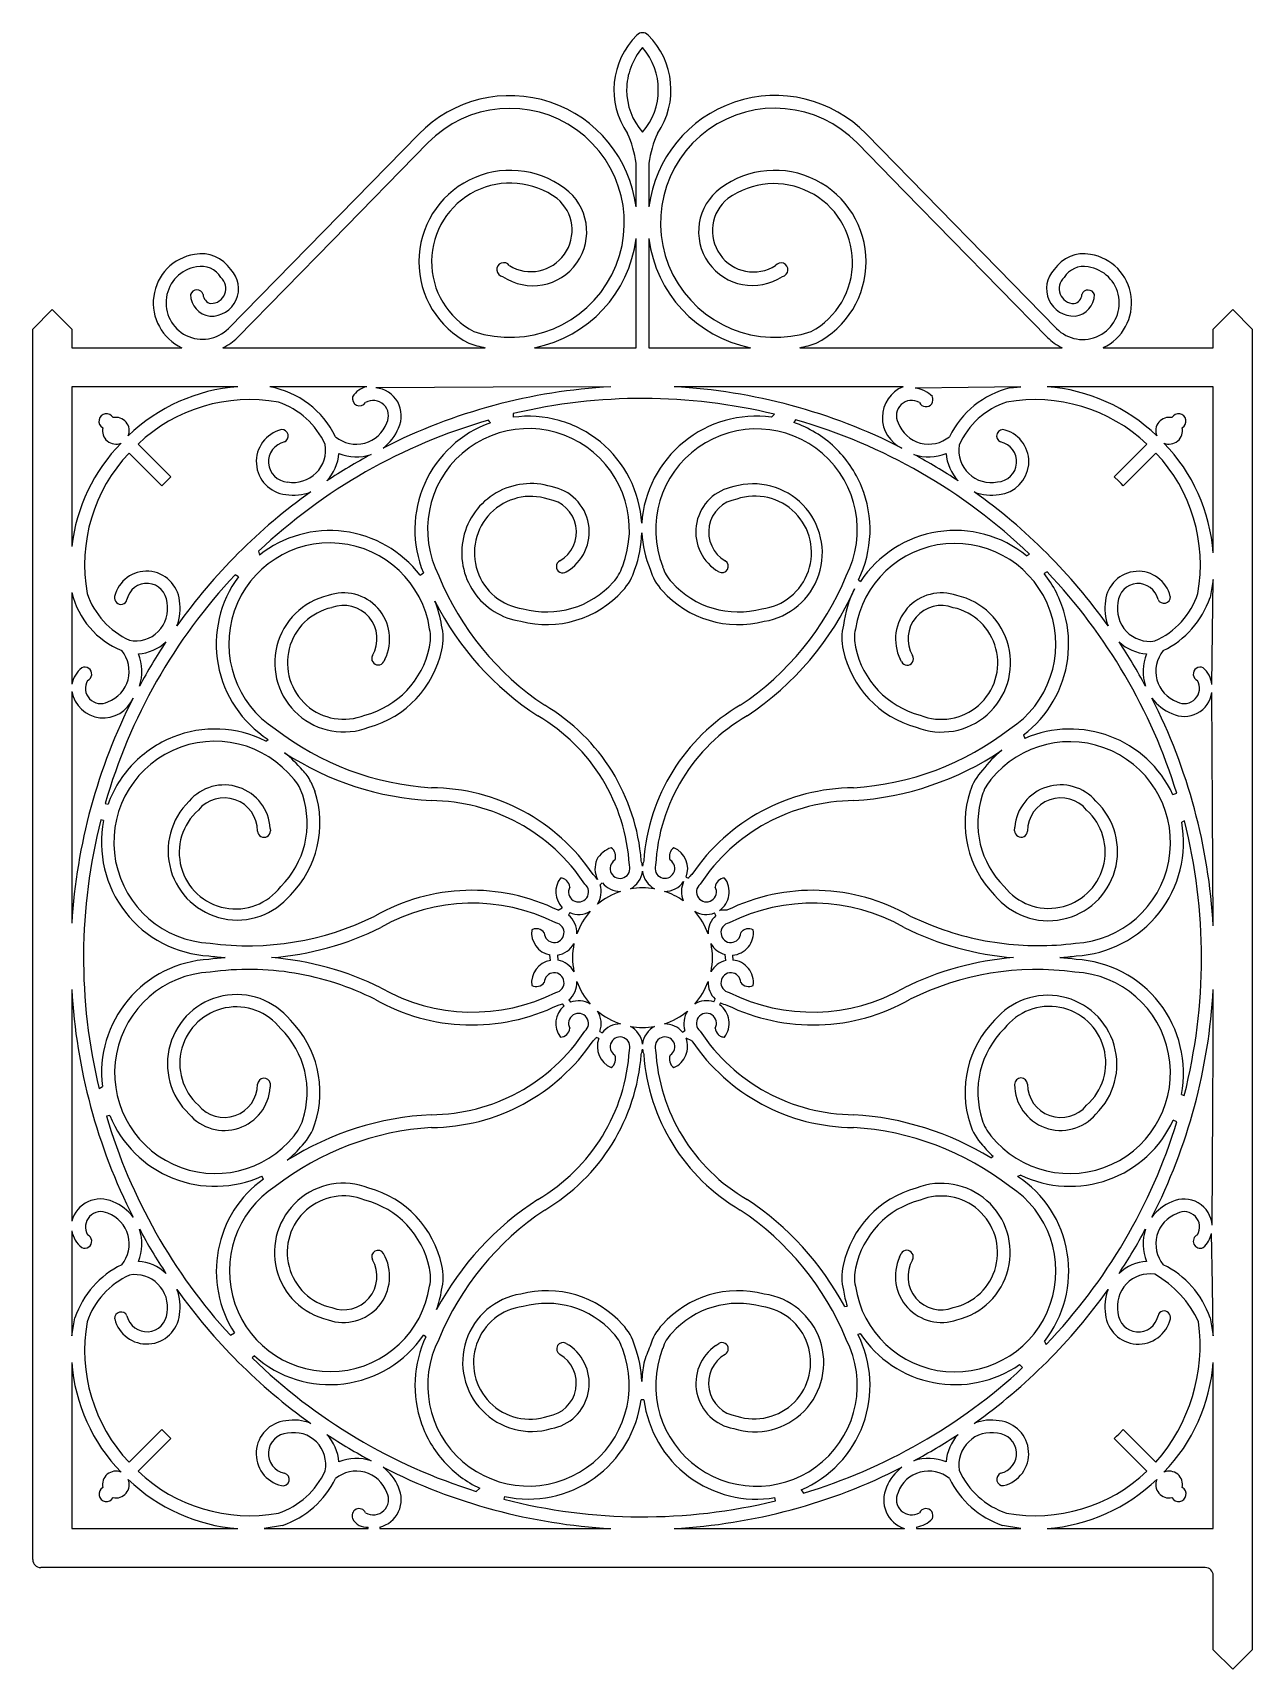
# Model space of a CAD drawing. Extents: x 0 to 76, y 0 to 102.
import ezdxf

# ---------------------------------------------------------------- set-up
doc = ezdxf.new("R2010")
doc.units = 0
doc.layers.add('WHITE', color=7, linetype='CONTINUOUS')

msp = doc.modelspace()

# ---------------------------------------------------------------- linework, layer by layer
at = {"layer": 'WHITE', "linetype": 'CONTINUOUS'}
for p, q in [((12.23, 83.75), (24.12, 95.89)), ((24.69, 95.34), (18.75, 89.27)), ((54.48, 92.3), (51.51, 95.34)), ((52.08, 95.9), (63.97, 83.75)), ((37.7, 91.34), (37.7, 94.07)), ((38.5, 94.07), (38.5, 91.34)), ((57.45, 89.27), (54.48, 92.3)), ((18.75, 89.27), (15.77, 86.23)), ((37.7, 85.95), (37.7, 89.36)), ((38.5, 89.36), (38.5, 85.95)), ((63.4, 83.19), (57.45, 89.27)), ((15.77, 86.23), (12.8, 83.19)), ((37.7, 82.55), (37.7, 85.95)), ((38.5, 85.95), (38.5, 82.55)), ((0, 83.71), (1.22, 84.93)), ((1.22, 84.93), (2.44, 83.71)), ((73.76, 83.71), (74.98, 84.93)), ((74.98, 84.93), (76.2, 83.71)), ((0, 45.03), (0, 83.71)), ((2.44, 83.71), (2.44, 82.55)), ((73.76, 82.55), (73.76, 83.71)), ((76.2, 83.71), (76.2, 1.22)), ((2.44, 82.55), (9.319999, 82.55)), ((11.88, 82.55), (28.27, 82.55)), ((31.36, 82.55), (34.53, 82.55)), ((34.53, 82.55), (37.7, 82.55)), ((38.5, 82.55), (41.67, 82.55)), ((41.67, 82.55), (44.84, 82.55)), ((47.93, 82.55), (64.32, 82.55)), ((66.88, 82.55), (73.76, 82.55)), ((5.03, 80.11), (2.44, 80.11)), ((2.44, 80.11), (2.44, 70.14)), ((7.63, 80.11), (5.03, 80.11)), ((12.81, 80.11), (7.63, 80.11)), ((17.84, 80.11), (14.81, 80.11)), ((19.36, 80.11), (17.84, 80.11)), ((20.87, 80.11), (19.36, 80.11)), ((25.1, 80.06), (21.43, 80.04)), ((28.77, 80.08), (25.1, 80.06)), ((36.12, 80.11), (28.77, 80.08)), ((43.66, 80.11), (40.08, 80.11)), ((47.23, 80.11), (43.66, 80.11)), ((54.38, 80.11), (47.23, 80.11)), ((58.44, 80.07), (55.14, 80.03)), ((60.09, 80.09), (58.44, 80.07)), ((61.73, 80.11), (60.09, 80.09)), ((61.06, 80.04), (61.73, 80.11)), ((73.76, 80.11), (63.39, 80.11)), ((73.76, 77.52), (73.76, 80.11)), ((28.53, 77.94), (28.47, 78.02)), ((28.57, 77.9), (28.53, 77.94)), ((28.6, 77.86), (28.57, 77.9)), ((30.02, 78.43), (30.01, 78.2)), ((46.16, 78.21), (46.35, 78.39)), ((47.67, 78.04), (47.55, 77.88)), ((73.76, 74.92), (73.76, 77.52)), ((8.06, 73.93), (6.019999, 75.97)), ((6.579999, 76.53), (7.09, 76.02)), ((7.09, 76.02), (7.599999, 75.51)), ((67.58, 74.49), (69.62, 76.53)), ((70.18, 75.97), (68.14, 73.93)), ((7.599999, 75.51), (8.619999, 74.49)), ((73.76, 69.74), (73.76, 74.92)), ((8.619999, 74.49), (8.06, 73.93)), ((67.86, 74.21), (67.58, 74.49)), ((68, 74.07), (67.86, 74.21)), ((68.14, 73.93), (68, 74.07)), ((14.11, 69.83), (14.17, 69.6)), ((62.1, 69.55), (62.28, 69.65)), ((42.86, 68.55), (42.69, 68.66)), ((63.38, 68.54), (63.2, 68.44)), ((12.85, 68.24), (12.65, 68.37)), ((24.2, 68.34), (24.41, 68.48)), ((51.59, 68.04), (51.72, 67.94)), ((73.76, 68.08), (73.56, 66.94)), ((73.72, 64.8), (73.76, 68.08)), ((2.44, 67.25), (2.44, 65.82)), ((2.44, 65.82), (2.44, 64.39)), ((73.7, 63.16), (73.72, 64.8)), ((2.44, 64.39), (2.44, 61.53)), ((22.01, 63.09), (21.93, 62.94)), ((54.28, 62.94), (54.2, 63.09)), ((73.68, 61.52), (73.7, 63.16)), ((2.44, 61.08), (2.44, 53.85)), ((73.7, 57.38), (73.68, 61.02)), ((61.9, 58.36), (61.98, 58.14)), ((14.56, 57.98), (14.71, 58.08)), ((73.72, 53.73), (73.7, 57.38)), ((17.37, 55.44), (17.63, 54.84)), ((16.87, 54.59), (16.64, 55.13)), ((71.24, 54.63), (71.48, 54.72)), ((2.44, 53.85), (2.44, 50.23)), ((4.53, 54.08), (4.71, 54.04)), ((73.76, 46.43), (73.72, 53.73)), ((4.429999, 53.02), (4.25, 53.06)), ((14.84, 52.52), (14.85, 52.37)), ((61.35, 52.38), (61.36, 52.61)), ((71.88, 52.96), (71.79, 52.92)), ((71.92, 52.98), (71.88, 52.96)), ((71.96, 53), (71.92, 52.98)), ((2.44, 50.23), (2.44, 46.61)), ((35.59, 49.13), (35.45, 49)), ((40.82, 49.48), (40.97, 49.42)), ((32.83, 47.41), (33.09, 47.57)), ((33.55, 47.26), (33.47, 47.11)), ((42.69, 47.08), (42.6, 47.24)), ((54.82, 47.05), (55.81, 46.62)), ((0, 6.849999), (0, 45.03)), ((32.35, 44.28), (32.31, 44.62)), ((32.78, 44.61), (32.81, 44.29)), ((43.3, 44.27), (43.26, 44.64)), ((43.73, 44.6), (43.74, 44.3)), ((2.44, 42.47), (2.44, 35.23)), ((73.75, 38.78), (73.76, 42.47)), ((33.2, 41.43), (33.1, 41.57)), ((33.5, 41.81), (33.6, 41.66)), ((42.56, 41.68), (42.64, 41.86)), ((42.97, 41.63), (42.92, 41.5)), ((40.6, 39.79), (40.75, 39.9)), ((35.37, 39.39), (35.22, 39.47)), ((35.43, 39.84), (35.57, 39.75)), ((41.19, 39.25), (40.82, 39.42)), ((73.73, 35.1), (73.75, 38.78)), ((4.15, 36.25), (4.199999, 36.29)), ((4.199999, 36.29), (4.25, 36.33)), ((4.25, 36.33), (4.349999, 36.41)), ((14.84, 36.6), (14.84, 36.35)), ((71.77, 35.9), (71.95, 35.84)), ((2.44, 35.23), (2.44, 31.62)), ((73.69, 27.73), (73.73, 35.1)), ((4.82, 34.58), (4.61, 34.54)), ((71.49, 34.2), (71.26, 34.3)), ((59.86, 31.94), (60, 32.05)), ((2.44, 31.62), (2.44, 28)), ((14.41, 30.62), (14.31, 30.8)), ((61.64, 30.83), (61.54, 30.79)), ((61.69, 30.85), (61.64, 30.83)), ((61.73, 30.87), (61.69, 30.85)), ((2.44, 27.39), (2.44, 25.74)), ((73.71, 24.02), (73.65, 27.22)), ((2.44, 25.74), (2.44, 24.1)), ((54.16, 25.74), (54.27, 25.96)), ((2.44, 24.1), (2.44, 20.82)), ((73.73, 22.42), (73.71, 24.02)), ((50.74, 22.65), (50.89, 22.69)), ((2.44, 20.82), (2.64, 21.96)), ((73.56, 21.96), (73.76, 20.82)), ((73.76, 20.82), (73.73, 22.42)), ((12.35, 20.86), (12.6, 21.02)), ((24.57, 20.77), (24.42, 20.87)), ((51.64, 20.94), (51.56, 20.92)), ((51.68, 20.96), (51.64, 20.94)), ((51.71, 20.97), (51.68, 20.96)), ((63.21, 20.47), (63.32, 20.29)), ((13.85, 19.57), (13.71, 19.45)), ((33.34, 20.35), (33.51, 20.24)), ((42.68, 20.23), (42.86, 20.35)), ((2.44, 19.16), (2.44, 13.98)), ((61.85, 18.84), (61.66, 19.03)), ((73.76, 8.789999), (73.76, 19.16)), ((38.1, 16.84), (38.01, 16.84)), ((38.15, 16.84), (38.1, 16.84)), ((38.19, 16.84), (38.15, 16.84)), ((8.619999, 14.41), (6.579999, 12.37)), ((7.039999, 13.95), (8.06, 14.97)), ((8.06, 14.97), (8.619999, 14.41)), ((67.58, 14.41), (67.72, 14.55)), ((69.62, 12.37), (67.58, 14.41)), ((67.72, 14.55), (67.86, 14.69)), ((67.86, 14.69), (68.14, 14.97)), ((68.14, 14.97), (70.18, 12.93)), ((2.44, 13.98), (2.44, 11.38)), ((6.019999, 12.93), (6.53, 13.44)), ((6.53, 13.44), (7.039999, 13.95)), ((2.44, 11.38), (2.44, 8.789999)), ((27.71, 11.11), (27.93, 11.31)), ((29.48, 10.79), (29.43, 10.62)), ((46.4, 10.52), (46.37, 10.72)), ((48.01, 11.2), (48.15, 11)), ((2.44, 8.789999), (12.81, 8.789999)), ((15.61, 8.989999), (14.47, 8.789999)), ((14.47, 8.789999), (16.09, 8.789999)), ((16.09, 8.789999), (17.71, 8.789999)), ((17.71, 8.789999), (20.96, 8.789999)), ((20.96, 8.789999), (20.96, 8.88)), ((21.68, 8.88), (21.68, 8.789999)), ((21.68, 8.789999), (28.9, 8.789999)), ((28.9, 8.789999), (32.51, 8.789999)), ((32.51, 8.789999), (36.12, 8.789999)), ((40.08, 8.789999), (47.27, 8.789999)), ((47.27, 8.789999), (50.87, 8.789999)), ((50.87, 8.789999), (54.46, 8.789999)), ((55.22, 8.88), (55.22, 8.789999)), ((55.22, 8.789999), (56.85, 8.789999)), ((56.85, 8.789999), (58.48, 8.789999)), ((58.48, 8.789999), (61.73, 8.789999)), ((61.73, 8.789999), (60.59, 8.989999)), ((63.39, 8.789999), (68.57, 8.789999)), ((68.57, 8.789999), (71.17, 8.789999)), ((71.17, 8.789999), (73.76, 8.789999)), ((73.26, 6.349999), (0.5, 6.349999)), ((73.76, 1.22), (73.76, 5.849999)), ((74.98, 0), (73.76, 1.22)), ((76.2, 1.22), (74.98, 0))]:
    msp.add_line(p, q, dxfattribs=at)
for centre, radius, start, end in [((38.1, 101.721), 0.501379, 45.72718, 134.2727), ((41.128, 98.652), 4.811892, 134.5791, 214.4496), ((41.135, 98.658), 4.017293, 139.0677, 159.5759), ((35.072, 98.65), 4.017261, 318.916, 41.08395), ((35.059, 98.652), 4.821832, 325.6377, 45.31089), ((41.133, 98.638), 4.022716, 159.2989, 179.8291), ((29.814, 90.345), 7.947871, 7.191144, 135.7596), ((41.128, 98.651), 4.018, 180.0143, 221.0947), ((46.388, 90.35), 7.949883, 44.27633, 172.8464), ((29.812, 90.348), 7.151814, 251.6461, 135.7364), ((46.381, 90.35), 7.155888, 44.213, 288.402), ((31.251, 93.206), 6.506619, 7.630721, 24.74931), ((44.951, 93.206), 6.508463, 155.2581, 172.3716), ((29.836, 87.918), 5.707463, 53.39108, 243.0578), ((46.363, 87.917), 5.708265, 296.9557, 126.5949), ((29.839, 87.916), 4.915928, 53.54503, 242.3821), ((31.248, 89.786), 3.366579, 235.8756, 53.72237), ((44.971, 89.8), 3.366476, 126.6793, 303.7231), ((46.312, 87.88499), 4.911741, 298.2921, 125.7803), ((31.123, 89.879), 2.576674, 238.5862, 50.57308), ((45.042, 89.855), 2.574223, 128.486, 302.3568), ((29.811, 90.348), 7.950626, 281.235, 352.8616), ((46.39, 90.349), 7.951534, 187.1447, 258.7593), ((10.608, 85.344), 3.076585, 99.31538, 245.2509), ((10.526, 86.188), 2.231125, 33.81834, 100.7459), ((65.671, 86.193), 2.22629, 79.15434, 146.2457), ((65.58099, 85.34299), 3.079358, 294.9429, 80.48568), ((10.609, 85.353), 2.278738, 99.57393, 315.3199), ((10.527, 86.196), 1.434937, 30.76517, 101.9442), ((11.145, 86.236), 1.717807, 267.4974, 44.03297), ((11.136, 86.24), 0.930019, 269.6303, 47.87553), ((29.428, 87.427), 0.43238, 35.70657, 260.9516), ((46.762, 87.421), 0.429004, 280.4968, 142.863), ((65.064, 86.24), 1.721265, 136.2708, 272.1975), ((65.604, 85.343), 2.282017, 224.2721, 81.53258), ((65.055, 86.237), 0.926538, 131.5873, 270.927), ((65.67101, 86.189), 1.436412, 79.20638, 148.9541), ((10.257, 85.734), 0.419648, 20.37961, 161.0901), ((11.229, 85.879), 1.368269, 180.3765, 263.3269), ((11.228, 85.88), 0.578, 180, 260.2446), ((64.974, 85.878), 0.576055, 279.5931, 0.198832), ((64.97099, 85.88), 1.369036, 276.6684, 359.5815), ((65.943, 85.73199), 0.419944, 19.16906, 159.3641), ((10.613, 85.35201), 3.075258, 294.3314, 315.3293), ((29.86, 90.341), 7.951589, 250.8382, 258.4654), ((46.342, 90.335), 7.94523, 281.5291, 289.1624), ((65.588, 85.353), 3.076464, 224.6709, 245.6593), ((13.607, 69.178), 10.9606, 94.16978, 134.1683), ((13.761, 74.461), 5.745572, 26.11461, 79.48019), ((21.16, 78.763), 1.377471, 102.1499, 148.1445), ((21.283, 78.3), 1.746198, 333.8311, 85.17096), ((38.088, 44.446), 35.71804, 93.15847, 116.9682), ((38.113, 44.451), 35.71321, 63.02957, 86.84268), ((55.176, 78.18), 2.08805, 112.413, 245.497), ((54.933, 78.289), 1.753262, 43.2432, 83.21953), ((62.439, 74.463), 5.74465, 103.8887, 153.9033), ((62.567, 69.121), 11.01978, 45.94122, 85.71694), ((13.564, 69.142), 10.16611, 79.88167, 133.3898), ((13.765, 74.46201), 4.948669, 24.44683, 71.31973), ((20.418, 79.36501), 0.445431, 163.7202, 326.631), ((21.275, 78.296), 0.955479, 332.1744, 120.4806), ((38.102, 44.451), 34.92685, 76.34054, 103.3793), ((54.919, 78.303), 0.953189, 58.99501, 208.3661), ((55.81, 79.305), 0.440709, 204.8204, 24.82054), ((62.405, 74.44901), 4.951507, 108.3032, 156.0387), ((62.615, 69.07), 10.23336, 46.80166, 99.93178), ((4.604, 77.96201), 0.468956, 27.6557, 241.4675), ((5.195, 77.36), 0.838465, 337.5641, 102.047), ((38.1, 44.452), 34.92202, 106.0071, 133.3895), ((20.216, 78.55), 2.028106, 230.2812, 339.8143), ((30.966, 71.177), 7.089072, 109.4956, 202.3612), ((30.975, 71.171), 7.094932, 74.25759, 97.81718), ((30.978, 71.179), 7.086616, 50.66339, 74.26339), ((45.214, 71.091), 7.181357, 82.43067, 176.0156), ((45.219, 71.172), 7.101466, 46.58055, 70.83789), ((38.097, 44.454), 34.92357, 46.17524, 74.09089), ((55.985, 78.557), 2.031963, 200.3613, 309.571), ((71.00201, 77.362), 0.836461, 77.72402, 202.6409), ((71.593, 77.96), 0.467941, 298.9714, 151.9563), ((5.195, 77.35999), 0.835778, 166.8764, 292.8835), ((16.027, 75.42799), 2.059464, 103.672, 263.9517), ((15.564, 77.028), 0.402715, 294.2797, 93.41659), ((20.223, 78.554), 2.819522, 306.244, 338.7043), ((30.976, 71.19), 6.306258, 338.4146, 207.272), ((45.224, 71.176), 6.300683, 332.8412, 201.4671), ((60.62, 77.03001), 0.399249, 67.93214, 247.9321), ((60.18, 75.428), 2.058369, 275.8546, 73.34341), ((71.004, 77.36301), 0.837152, 247.2596, 12.90741), ((13.397, 68.868), 11.03059, 135.5693, 173.3782), ((13.405, 68.988), 10.163, 136.6068, 190.1324), ((15.997, 75.423), 1.265487, 102.1801, 266.5112), ((16.274, 76.15601), 2.027148, 259.9429, 10.05699), ((38.068, 44.43), 35.71634, 118.2914, 123.4516), ((16.311, 76.155), 2.826444, 317.0649, 355.8407), ((20.227, 78.55199), 2.823677, 247.1397, 288.8649), ((30.972, 71.18), 7.089598, 3.315177, 50.62075), ((45.223, 71.169), 7.100777, 22.35734, 46.62061), ((38.134, 44.433), 35.71279, 56.54844, 61.70913), ((55.974, 78.556), 2.827092, 251.1422, 292.8101), ((59.884, 76.153), 2.820996, 184.1262, 222.9746), ((59.887, 76.152), 2.030495, 171.2753, 281.1605), ((60.216, 75.422), 1.263621, 272.9032, 78.40546), ((62.784, 68.98399), 10.17364, 349.9007, 43.36711), ((62.768, 68.91499), 11.02295, 4.292286, 44.12889), ((31.129, 69.735), 4.325735, 72.91381, 167.2456), ((31.9, 71.039), 2.874814, 300.0513, 79.98394), ((44.302, 71.04), 2.874533, 100.0588, 235.8898), ((45.018, 69.72501), 4.320248, 279.216, 106.3753), ((45.218, 71.178), 7.101974, 333.7813, 22.27482), ((38.099, 44.451), 35.7192, 125.4739, 144.5261), ((16.314, 76.159), 2.823879, 259.7206, 291.9597), ((31.121, 69.73499), 3.527314, 72.01708, 262.1639), ((31.89, 71.033), 2.081444, 299.9771, 81.15755), ((44.318, 71.032), 2.083974, 99.05553, 239.8186), ((45.13, 69.74599), 3.53227, 276.9922, 108.8247), ((38.101, 44.451), 35.7192, 35.4739, 54.5261), ((59.887, 76.158), 2.82317, 248.0139, 280.2631), ((18.565, 64.035), 7.091209, 37.37893, 128.3002), ((31.126, 69.733), 4.322569, 167.211, 214.4143), ((30.97, 71.176), 7.092708, 339.6538, 358.4165), ((45.127, 71.404), 7.079607, 183.4334, 202.3665), ((57.639, 64.047), 7.08449, 50.97009, 146.6666), ((18.56, 64.047), 6.307893, 8.41399, 237.2773), ((57.627, 64.026), 6.297517, 302.9255, 171.3797), ((7.121999, 66.533), 2.058041, 5.771333, 166.5985), ((33.114, 68.87701), 0.397498, 117.5306, 304.6496), ((34.478, 69.605), 2.473517, 316.4251, 342.7151), ((34.482, 69.604), 3.262863, 316.7885, 344.098), ((41.671, 69.577), 3.210048, 195.6684, 223.4348), ((41.673, 69.576), 2.418347, 196.9738, 223.8774), ((43.065, 68.89001), 0.39702, 238.9131, 58.91249), ((38.103, 44.442), 34.92365, 17.11551, 43.63213), ((69.078, 66.52299), 2.059464, 13.67219, 173.9517), ((38.104, 44.455), 34.92611, 136.7855, 164.0034), ((7.128, 66.56599), 1.263621, 2.903162, 168.4053), ((18.551, 64.033), 7.084595, 143.5749, 237.1691), ((41.852, 75.052), 17.8114, 202.2769, 236.3795), ((32.108, 71.637), 5.593087, 254.7835, 318.0798), ((44.089, 71.629), 5.585939, 221.8797, 285.2677), ((34.344, 75.055), 17.81615, 303.6259, 337.7191), ((34.352, 75.063), 18.60866, 303.5261, 335.9859), ((57.67, 64.299), 7.080158, 153.2106, 172.5257), ((57.622, 64.042), 7.103272, 15.41359, 38.25417), ((69.073, 66.553), 1.265487, 12.18013, 176.5114), ((7.539, 68.49), 5.247479, 193.6681, 247.8438), ((8.09, 68.78699), 4.951229, 198.6948, 245.5417), ((5.505, 66.915), 0.396547, 166.1388, 346.139), ((6.44, 66.23), 1.990602, 258.4078, 11.59222), ((6.392, 66.237), 2.82317, 338.0139, 10.2631), ((19.439, 62.866), 4.318031, 103.2382, 291.1928), ((19.417, 64.353), 2.883951, 334.0302, 109.591), ((19.434, 64.371), 2.080917, 329.6643, 111.2491), ((18.552, 64.052), 7.094719, 9.475591, 22.00236), ((41.713, 75.149), 18.6067, 206.9713, 236.9667), ((31.126, 69.74), 4.326996, 214.4908, 261.5478), ((32.111, 71.631), 6.38037, 255.282, 318.1002), ((44.092, 71.639), 6.387328, 221.9352, 284.6737), ((56.793, 64.35), 2.882923, 70.61617, 205.9162), ((56.775, 64.363), 2.084666, 69.06115, 210.021), ((56.779, 62.861), 4.319551, 248.5607, 77.00936), ((69.80901, 66.236), 2.823879, 169.7206, 201.9597), ((69.798, 66.23299), 2.027252, 168.7067, 278.8538), ((68.081, 68.771), 4.973682, 294.0759, 341.5869), ((70.678, 66.986), 0.402715, 204.2793, 3.416588), ((68.12199, 68.794), 5.745359, 295.9942, 341.174), ((19.441, 62.866), 3.527074, 102.4601, 291.7803), ((56.77, 62.862), 3.528226, 248.0297, 77.72832), ((57.63, 64.032), 7.098451, 352.6187, 15.50856), ((22.392, 64.426), 2.468562, 346.2677, 12.73017), ((22.381, 64.43), 3.265985, 346.7253, 13.99795), ((53.759, 64.429), 3.207672, 165.7255, 193.5034), ((53.755, 64.426), 2.417014, 166.993, 194.0305), ((3.992999, 62.335), 2.031963, 290.3613, 39.57104), ((6.396999, 66.234), 2.820996, 274.1261, 312.9746), ((3.993999, 62.324), 2.827092, 341.1422, 22.81006), ((38.117, 44.484), 35.71279, 146.5484, 151.7091), ((19.324, 64.99), 5.585112, 284.7926, 348.1188), ((19.312, 64.998), 6.385501, 285.3291, 348.0882), ((56.888, 64.999), 6.386127, 191.9205, 254.6733), ((56.878, 64.992), 5.588034, 191.8971, 255.1928), ((69.805, 66.239), 2.826444, 227.0648, 265.8407), ((38.08, 44.482), 35.71634, 28.29141, 33.45159), ((72.202, 62.323), 2.823677, 157.1398, 198.8649), ((72.2, 62.334), 2.028106, 140.2812, 249.8143), ((4.237999, 61.15), 1.837717, 129.8774, 168.0664), ((3.244999, 62.16), 0.440709, 294.8205, 114.8205), ((21.58, 63.13), 0.398246, 151.5041, 331.5044), ((54.636, 63.111), 0.394001, 205.6567, 32.03621), ((57.632, 64.03), 7.096586, 306.9701, 352.6326), ((72.95499, 62.16), 0.440709, 65.17893, 245.1794), ((71.95, 61.282), 1.746248, 7.83309, 47.0421), ((4.247, 61.269), 0.953189, 148.995, 298.3659), ((71.946, 61.275), 0.955479, 242.1744, 30.48065), ((38.098, 44.437), 35.72415, 152.9917, 176.5127), ((4.416999, 61.433), 2.007769, 190.1236, 337.356), ((38.096, 44.462), 35.71804, 3.158478, 26.96822), ((72.204, 62.327), 2.819522, 216.244, 248.7043), ((71.95, 61.269), 1.747827, 243.8602, 351.8096), ((25.691, 49.54), 11.60893, 3.358056, 59.57373), ((25.656, 49.561), 12.39894, 4.29699, 59.27954), ((50.418, 49.639), 12.26755, 120.4007, 176.0222), ((50.375, 49.622), 11.47041, 120.0565, 177.0116), ((11.388, 51.641), 7.088179, 63.41687, 111.8494), ((26.039, 72.84), 17.81517, 232.3222, 266.3988), ((50.161, 72.84), 17.81518, 273.6012, 307.6778), ((64.812, 51.643), 7.087399, 24.92364, 113.5521), ((11.379, 51.655), 6.311863, 38.33516, 267.2849), ((11.383, 51.634), 7.092678, 111.7909, 136.0111), ((50.152, 72.833), 18.60902, 273.5677, 303.9702), ((64.999, 51.894), 7.078838, 128.9392, 142.9407), ((64.791, 51.638), 6.298239, 273.2676, 141.3743), ((11.378, 51.635), 7.088459, 135.9888, 160.1667), ((25.88, 72.838), 18.60436, 236.9728, 266.9496), ((11.381, 51.65), 7.088651, 39.51062, 52.05342), ((11.966, 52.358), 2.879142, 3.226177, 139.7052), ((15.514, 54.666), 1.217855, 22.39549, 47.92881), ((15.526, 54.656), 2.003744, 23.03339, 48.64191), ((61.644, 53.914), 3.210443, 135.6058, 163.2358), ((61.661, 53.945), 2.418327, 137.7821, 164.5329), ((64.229, 52.363), 2.879612, 40.15466, 175.0794), ((12.778, 51.12), 4.318944, 134.137, 320.2794), ((11.962, 52.343), 2.088069, 0.466478, 140.5388), ((11.562, 52.851), 5.58546, 314.8332, 18.13978), ((11.56, 52.853), 6.386945, 315.2981, 18.12573), ((24.805, 42.647), 11.61307, 33.40134, 89.58064), ((24.837, 42.791), 12.26928, 33.98927, 89.6124), ((51.361, 42.793), 12.26653, 90.37833, 146.0133), ((51.393, 42.651), 11.6093, 90.40964, 146.6097), ((64.636, 52.851), 6.383131, 161.8461, 224.7144), ((64.639, 52.852), 5.586244, 161.8732, 225.1668), ((63.459, 51.08), 4.322781, 218.9993, 46.58411), ((64.239, 52.34), 2.089071, 39.5422, 179.4514), ((12.685, 51.022), 3.530457, 131.4058, 322.8607), ((63.485, 51.054), 3.526913, 217.8479, 47.88478), ((38.099, 44.454), 34.92589, 165.735, 193.5854), ((11.383, 51.639), 7.088819, 168.7661, 266.9838), ((14.45, 52.365), 0.400031, 180.7158, 0.716159), ((61.75, 52.37), 0.400124, 178.5676, 358.5679), ((64.81, 51.646), 7.095313, 273.0697, 10.34385), ((38.099, 44.439), 34.92611, 345.7469, 14.18863), ((36.611, 49.82), 1.562735, 107.5421, 151.3193), ((35.809, 50.792), 0.614723, 335.8106, 57.42158), ((40.388, 50.792), 0.612264, 122.342, 204.3046), ((39.513, 50.01), 1.410393, 337.9269, 67.18014), ((36.689, 49.993), 1.559592, 158.2873, 181.5799), ((36.697, 50.017), 0.616812, 122.0152, 19.19798), ((36.695, 49.989), 1.416554, 7.340576, 20.71227), ((39.506, 49.989), 1.417602, 159.3018, 172.6644), ((39.501, 50.02), 0.614459, 161.0048, 57.67861), ((34.094, 48.564), 1.412817, 142.7084, 224.7132), ((32.947, 48.81), 0.610433, 66.54298, 87.84069), ((32.943, 48.805), 0.616631, 46.18239, 66.38658), ((32.949, 48.804), 0.613316, 5.236645, 46.65167), ((34.086, 48.573), 1.41905, 32.71576, 49.37243), ((36.684, 50.008), 1.554811, 182.1374, 205.4443), ((36.705, 50.009), 1.41922, 218.2501, 271.0093), ((36.692, 50.01), 1.417061, 297.2162, 353.5169), ((39.503, 50.006), 1.411022, 186.3447, 242.8902), ((39.499, 50.006), 1.415929, 268.8269, 325.7937), ((42.096, 48.569), 1.563232, 155.7957, 201.3454), ((42.079, 48.547), 1.411385, 138.6193, 141.7903), ((42.134, 48.603), 1.417788, 138.6316, 141.7883), ((42.083, 48.555), 1.412938, 129.1981, 135.8029), ((43.25, 48.808), 0.612212, 91.8718, 175.1275), ((42.107, 48.563), 1.412649, 304.6234, 37.3485), ((27.445, 36.395), 12.26023, 63.94696, 119.6492), ((34.106, 48.553), 0.62639, 150.6522, 51.0261), ((34.103, 48.563), 1.416113, 326.927, 17.97434), ((38.09, 44.445), 4.362226, 108.165, 129.9317), ((38.1, 44.451), 4.365661, 79.97451, 100.0255), ((38.174, 44.564), 4.229455, 54.3332, 72.15624), ((42.095, 48.558), 0.623176, 129.3347, 28.99202), ((48.754, 36.393), 12.26221, 60.35132, 116.0447), ((13.455, 63.009), 17.818, 262.3401, 296.4083), ((27.488, 36.242), 11.60878, 63.37756, 119.5637), ((32.588, 46.006), 1.41306, 357.3237, 51.37819), ((34.108, 48.564), 1.41761, 246.8331, 301.0885), ((38.099, 44.453), 4.360386, 138.3654, 160.0607), ((38.1, 44.453), 4.361216, 19.93484, 41.6259), ((42.092, 48.556), 1.410645, 238.7438, 291.1075), ((43.609, 46.009), 1.410688, 130.6321, 182.8036), ((43.173, 45.863), 1.559338, 82.74287, 99.70999), ((48.713, 36.239), 11.61158, 60.44791, 116.6202), ((13.478, 63.001), 18.60592, 274.4141, 296.4315), ((32.583, 46.008), 1.414592, 172.6088, 258.8728), ((31.451, 45.636), 0.61673, 95.67369, 116.0665), ((31.466, 45.641), 0.613723, 77.39018, 97.11343), ((31.46, 45.641), 0.615143, 35.67825, 76.84481), ((32.579, 46.011), 0.619097, 181.0181, 79.67027), ((43.621, 46.011), 0.619033, 100.3297, 358.9821), ((43.611, 46.015), 1.419826, 274.8072, 7.079968), ((44.734, 45.633), 0.615406, 122.8637, 143.3908), ((44.747, 45.646), 0.611902, 103.9002, 124.5471), ((44.741, 45.641), 0.615371, 63.06004, 103.2458), ((62.722, 62.999), 18.60419, 243.5658, 265.5855), ((62.745, 62.992), 17.78023, 247.043, 254.7225), ((32.58, 46.009), 1.413733, 278.1359, 331.2957), ((38.099, 44.45), 4.368551, 168.3788, 191.6212), ((38.101, 44.45), 4.368551, 348.3788, 11.62117), ((43.621, 46.006), 1.412896, 208.5781, 255.1966), ((62.724, 63), 17.78253, 254.7946, 262.4905), ((62.849, 62.984), 17.78344, 262.0845, 277.4343), ((11.389, 37.26), 7.090135, 93.06418, 186.8855), ((13.529, 25.899), 18.61225, 94.65039, 97.77834), ((13.528, 62.993), 18.60422, 262.2214, 265.3507), ((13.478, 25.9), 18.60519, 63.56717, 85.58571), ((32.59, 42.88), 1.420211, 99.72763, 186.8748), ((32.577, 42.894), 1.41531, 28.53931, 80.52437), ((43.621, 42.893), 1.413651, 103.1223, 151.3863), ((43.618, 42.892), 1.413275, 352.6036, 85.04782), ((62.722, 25.899), 18.60592, 94.41405, 116.4315), ((62.672, 25.907), 18.60422, 82.22137, 85.35069), ((62.671, 63.001), 18.61225, 274.6504, 277.7783), ((64.799, 37.251), 7.099774, 349.0319, 86.843), ((11.414, 37.263), 6.295866, 93.04101, 321.3388), ((13.487, 25.897), 17.81617, 80.72008, 97.76444), ((13.415, 25.907), 17.81798, 71.96977, 80.4864), ((32.579, 42.889), 0.619033, 280.3297, 178.9818), ((32.592, 42.889), 1.409788, 310.0814, 2.886759), ((38.1, 44.447), 4.361216, 199.9348, 221.6259), ((38.101, 44.447), 4.360386, 318.3654, 340.0607), ((43.619, 42.889), 1.42031, 177.1356, 226.4264), ((43.621, 42.889), 0.619097, 1.018073, 259.67), ((62.745, 25.891), 17.818, 82.34012, 116.4083), ((64.789, 37.262), 6.297395, 218.6371, 86.98672), ((38.104, 44.438), 35.71804, 183.1585, 206.9682), ((12.741, 37.82), 4.322781, 38.99935, 226.5841), ((13.441, 25.9), 17.81657, 63.5385, 72.05624), ((27.487, 52.661), 11.61158, 240.4479, 296.6202), ((31.46, 43.259), 0.615533, 242.9778, 324.3217), ((48.712, 52.658), 11.60878, 243.3776, 299.5637), ((44.741, 43.26), 0.616717, 215.6994, 296.8974), ((63.422, 37.78), 4.318944, 314.1371, 140.2794), ((38.101, 44.437), 35.71321, 333.0296, 356.8427), ((12.715, 37.846), 3.526913, 37.84791, 227.8848), ((27.446, 52.507), 12.26221, 240.3513, 296.0447), ((34.093, 40.336), 1.412042, 129.2238, 217.3162), ((32.565, 42.883), 1.417813, 280.7712, 292.1691), ((34.105, 40.342), 0.623176, 309.3347, 208.992), ((34.107, 40.333), 1.420555, 58.93933, 110.9101), ((34.103, 40.337), 1.416509, 339.4676, 33.07304), ((38.089, 44.452), 4.359248, 230.0531, 251.8352), ((38.11, 44.455), 4.362226, 288.165, 309.9317), ((42.1, 40.336), 1.418659, 146.9592, 197.8985), ((42.098, 40.339), 1.418155, 70.99012, 121.3587), ((42.094, 40.347), 0.62639, 330.6522, 231.0261), ((42.102, 40.341), 1.418592, 322.6456, 54.78629), ((43.63, 42.875), 1.409193, 242.0711, 259.3679), ((48.755, 52.505), 12.26023, 243.947, 299.6492), ((63.515, 37.878), 3.530457, 311.4058, 142.8607), ((11.561, 36.048), 5.586244, 341.8732, 45.16678), ((11.564, 36.049), 6.383131, 341.846, 44.71438), ((32.95, 40.092), 0.612212, 271.8718, 355.1276), ((36.696, 38.899), 1.411409, 88.61964, 142.919), ((38.1, 44.449), 4.365661, 259.9745, 280.0255), ((36.697, 38.894), 1.411022, 6.344602, 62.89016), ((39.508, 38.89), 1.417061, 117.216, 173.5169), ((39.501, 38.892), 1.418338, 39.25247, 91.25239), ((43.251, 40.096), 0.613316, 185.2366, 226.6517), ((64.64, 36.047), 6.386945, 135.2981, 198.1257), ((64.638, 36.049), 5.58546, 134.8332, 198.1398), ((24.807, 46.249), 11.6093, 270.4096, 326.6097), ((24.839, 46.107), 12.26653, 270.3783, 326.0133), ((34.116, 40.344), 1.412817, 309.2552, 315.2868), ((34.057, 40.287), 1.417003, 318.6049, 321.7633), ((34.106, 40.347), 1.417788, 318.6315, 321.7883), ((36.688, 38.889), 1.409859, 159.1872, 247.1269), ((36.699, 38.88), 0.614459, 341.0048, 237.6789), ((39.503, 38.883), 0.616812, 302.0152, 199.1979), ((39.502, 38.898), 1.418114, 337.2681, 359.2727), ((39.509, 38.898), 1.4111, 359.2692, 21.71093), ((51.363, 46.109), 12.26928, 213.9893, 269.6124), ((51.395, 46.253), 11.61307, 213.4013, 269.5807), ((43.257, 40.095), 0.616631, 226.1824, 246.3866), ((43.253, 40.09), 0.610433, 246.5426, 267.8407), ((25.691, 39.36), 11.60874, 300.4263, 356.6419), ((25.678, 39.325), 12.37587, 300.666, 355.76), ((35.812, 38.108), 0.612264, 302.342, 24.30455), ((36.694, 38.911), 1.417602, 339.3021, 352.6644), ((39.505, 38.911), 1.416554, 187.3407, 200.7123), ((50.412, 39.257), 12.26123, 183.9611, 239.614), ((50.406, 39.297), 11.50256, 183.0748, 239.8572), ((40.391, 38.108), 0.614723, 155.8106, 237.4216), ((39.502, 38.891), 1.415466, 293.2145, 337.5296), ((14.449, 36.515), 0.399782, 12.26465, 176.4147), ((61.75, 36.535), 0.400031, 0.71631, 180.7162), ((11.97, 36.532), 2.875764, 220.0912, 356.3715), ((11.961, 36.56), 2.089071, 219.5422, 359.4514), ((64.229, 36.536), 2.879086, 180.1194, 319.8606), ((64.238, 36.557), 2.088069, 180.4665, 320.5388), ((38.097, 44.457), 34.92458, 196.4964, 222.5051), ((11.386, 37.261), 7.091847, 202.2109, 294.3497), ((26.039, 16.06), 17.81518, 93.60121, 127.6778), ((25.865, 15.959), 18.7062, 92.98768, 122.1888), ((14.494, 34.98), 2.46848, 318.0542, 344.2522), ((14.515, 35.01), 3.256643, 315.8087, 343.0396), ((50.161, 16.06), 17.81517, 52.32219, 86.39879), ((50.148, 16.072), 18.60432, 58.53132, 86.41906), ((61.643, 34.985), 3.209029, 196.7523, 224.394), ((61.662, 34.956), 2.419822, 195.4836, 222.2195), ((64.812, 37.261), 7.095366, 244.2547, 335.3348), ((38.106, 44.453), 34.92272, 316.2194, 342.9271), ((11.381, 37.259), 7.094457, 309.5667, 320.4333), ((64.824, 37.245), 7.089358, 219.4537, 227.1207), ((57.64, 24.864), 7.094186, 321.7312, 56.65041), ((18.558, 24.87), 7.090072, 125.8064, 169.3525), ((18.58, 24.885), 6.2921, 123.0334, 351.2711), ((19.421, 26.039), 4.319551, 68.56066, 257.0094), ((19.312, 23.901), 6.386127, 11.92055, 74.67328), ((56.888, 23.902), 6.385501, 105.3291, 168.0882), ((57.628, 24.871), 6.298687, 188.5919, 57.09702), ((56.761, 26.034), 4.318031, 283.2382, 111.1928), ((4.232999, 27.518), 1.856656, 64.92533, 164.9533), ((3.995999, 26.573), 2.819522, 36.244, 68.70425), ((19.43, 26.038), 3.528226, 68.02972, 257.7283), ((19.322, 23.908), 5.588034, 11.89711, 75.19277), ((41.734, 13.622), 18.72616, 122.872, 151.8037), ((41.856, 13.845), 17.81615, 123.6259, 157.719), ((34.348, 13.848), 17.8114, 22.2769, 56.37952), ((34.351, 13.841), 18.6061, 28.25779, 56.46452), ((56.876, 23.91), 5.585112, 104.7926, 168.1187), ((56.759, 26.034), 3.527074, 282.4601, 111.7803), ((72.207, 26.569), 2.824352, 111.323, 143.7265), ((71.941, 27.621), 1.752815, 3.566111, 115.7318), ((4.251999, 27.63), 0.956213, 62.73822, 210.7995), ((4.003999, 26.571), 2.028234, 320.1004, 70.23405), ((72.207, 26.565), 2.031963, 110.3613, 219.5709), ((71.953, 27.631), 0.953189, 328.995, 118.3656), ((4.158999, 27.697), 1.74621, 190.1259, 230.9969), ((3.245, 26.74), 0.440709, 245.1794, 65.17946), ((3.998, 26.577), 2.823677, 337.1398, 18.86487), ((38.12, 44.418), 35.71634, 208.2914, 213.4516), ((38.083, 44.416), 35.71279, 326.5484, 331.7091), ((72.206, 26.576), 2.827092, 161.1422, 202.8101), ((72.955, 26.74), 0.440709, 114.8212, 294.8206), ((71.948, 27.618), 1.747915, 313.0059, 346.8383), ((18.559, 24.871), 7.090839, 169.362, 191.0659), ((19.421, 24.54), 2.879218, 250.2873, 29.77944), ((19.425, 24.537), 2.084666, 249.0612, 30.02102), ((21.575, 25.774), 0.395804, 29.6014, 209.3499), ((56.785, 24.547), 2.883281, 155.5594, 289.5536), ((54.62, 25.771), 0.39777, 331.3782, 151.631), ((56.766, 24.529), 2.080917, 149.6643, 291.249), ((8.078, 20.106), 5.745359, 115.9941, 161.174), ((8.088, 20.115), 4.948669, 114.4468, 161.3198), ((6.394, 22.624), 2.027148, 349.9429, 100.0571), ((6.394999, 22.661), 2.826444, 47.06486, 85.84073), ((22.391, 24.473), 2.469439, 347.2975, 13.74928), ((22.38, 24.471), 3.267017, 345.9893, 13.25357), ((53.758, 24.47), 3.20683, 166.4751, 194.2616), ((53.759, 24.475), 2.420748, 166.0154, 193.0088), ((69.802, 22.663), 2.030495, 81.27529, 191.1605), ((69.80299, 22.666), 2.820996, 94.12604, 132.9746), ((66.713, 18.787), 6.793256, 25.39191, 59.9967), ((68.122, 20.106), 5.745191, 18.82599, 64.00584), ((38.099, 44.449), 35.7192, 215.4739, 234.5261), ((6.391, 22.664), 2.823879, 349.7206, 21.95965), ((18.563, 24.88), 7.089299, 340.126, 350.2547), ((32.108, 17.261), 6.387328, 41.93521, 104.6737), ((44.089, 17.269), 6.38037, 75.28204, 138.1002), ((57.635, 24.849), 7.082111, 189.5009, 197.7493), ((38.101, 44.449), 35.7192, 305.4739, 324.5261), ((69.808, 22.663), 2.82317, 158.0139, 190.2631), ((18.564, 24.861), 7.093841, 190.9789, 212.7828), ((31.182, 19.175), 4.320248, 99.216, 286.3753), ((31.07, 19.154), 3.53227, 96.99223, 288.8247), ((32.111, 17.271), 5.585939, 41.87971, 105.2677), ((44.092, 17.263), 5.593087, 74.78352, 138.0798), ((45.101, 19.156), 4.32707, 252.499, 81.90923), ((45.079, 19.165), 3.527314, 252.0171, 82.1639), ((13.408, 19.914), 10.16611, 169.8817, 223.3898), ((5.521999, 21.914), 0.402715, 24.27956, 183.4166), ((7.121999, 22.377), 2.059464, 193.672, 353.9517), ((7.126999, 22.347), 1.265487, 192.1801, 356.5112), ((34.478, 19.294), 3.26705, 15.9165, 43.18917), ((41.669, 19.324), 3.208095, 136.5536, 164.3392), ((69.078, 22.367), 2.058041, 185.7715, 346.5985), ((69.072, 22.334), 1.263621, 182.9032, 348.4055), ((61.781, 20.278), 11.15958, 318.8184, 7.320519), ((70.695, 21.985), 0.396547, 346.1389, 166.139), ((18.563, 24.873), 7.094254, 228.3712, 325.6491), ((30.969, 17.717), 7.08937, 154.4939, 199.5902), ((30.977, 17.738), 6.295196, 152.9587, 21.35183), ((34.48, 19.296), 2.471508, 17.27658, 43.58999), ((45.223, 17.73), 6.297996, 158.5804, 27.10608), ((41.672, 19.324), 2.417341, 136.1062, 163.0192), ((45.222, 17.727), 7.096864, 293.1297, 26.73836), ((57.635, 24.872), 7.094335, 213.3675, 304.5659), ((38.091, 44.457), 34.9254, 225.7262, 252.7085), ((31.882, 17.868), 2.083974, 279.0555, 59.81873), ((31.898, 17.86), 2.874533, 280.0588, 55.88979), ((33.135, 20.01), 0.39702, 58.91275, 238.9125), ((30.971, 17.718), 7.093657, 2.116604, 20.39439), ((45.104, 17.206), 7.174036, 155.4212, 164.5263), ((44.31, 17.86), 2.875586, 124.5187, 259.7843), ((44.31, 17.867), 2.081444, 119.9771, 261.1576), ((43.065, 20.01), 0.39702, 301.0872, 121.0875), ((13.365, 19.955), 10.954, 184.162, 224.2603), ((45.231, 17.764), 7.174252, 173.7101, 178.2747), ((45.218, 17.719), 7.166344, 168.7261, 173.3411), ((38.101, 44.45), 34.92685, 286.7213, 312.8408), ((62.771, 19.983), 11.01978, 315.8677, 355.7169), ((30.972, 17.725), 7.093424, 257.8584, 352.8329), ((45.227, 17.719), 7.091717, 187.12, 279.275), ((16.017, 13.472), 2.058041, 95.77151, 256.5985), ((16.313, 12.742), 2.82317, 68.01391, 100.2631), ((30.974, 17.714), 7.092969, 199.5538, 222.0857), ((59.886, 12.741), 2.823879, 79.7206, 111.9597), ((60.173, 13.472), 2.059464, 283.672, 83.95168), ((15.984, 13.478), 1.263621, 92.90316, 258.4055), ((16.32, 12.79), 1.990602, 348.4078, 101.5922), ((38.066, 44.467), 35.71279, 236.5484, 241.7091), ((16.316, 12.747), 2.820996, 4.126132, 42.97458), ((38.132, 44.47), 35.71634, 298.2914, 303.4516), ((59.889, 12.745), 2.826444, 137.0648, 175.8407), ((59.883, 12.752), 2.027252, 78.7067, 188.8536), ((60.203, 13.477), 1.265487, 282.1801, 86.51141), ((5.196, 11.537), 0.837152, 67.25919, 192.9074), ((13.562, 19.755), 10.163, 226.6068, 280.1324), ((13.763, 14.44), 4.951229, 288.6948, 335.5417), ((20.215, 10.343), 2.031963, 20.36133, 129.571), ((20.226, 10.344), 2.827092, 71.14217, 112.8101), ((38.087, 44.449), 35.71321, 243.0296, 266.8427), ((20.219, 10.343), 2.824352, 21.32297, 53.72653), ((30.967, 17.715), 7.088539, 222.1296, 244.6315), ((38.112, 44.454), 35.71804, 273.1585, 296.9682), ((55.977, 10.346), 2.819522, 126.2439, 158.7043), ((55.979, 10.354), 2.028234, 50.10039, 160.2341), ((55.973, 10.348), 2.823677, 67.13976, 108.8649), ((62.421, 14.469), 4.973682, 204.0759, 251.5869), ((62.634, 19.766), 10.17364, 259.9007, 313.3671), ((71.005, 11.54), 0.835778, 346.8771, 112.8835), ((4.606999, 10.94), 0.467941, 118.9715, 331.9563), ((5.197999, 11.538), 0.836461, 257.7236, 22.64094), ((13.622, 19.756), 10.99602, 225.8991, 265.7651), ((15.635, 11.855), 0.396547, 256.139, 76.13897), ((13.756, 14.428), 5.745191, 288.826, 334.0058), ((21.257, 10.599), 1.769771, 283.8243, 25.82663), ((55.049, 10.572), 1.876817, 154.8411, 251.7099), ((62.444, 14.428), 5.745359, 205.9942, 251.174), ((60.636, 11.872), 0.402715, 114.2796, 273.4166), ((62.565, 19.784), 11.02461, 274.2915, 314.0482), ((71.005, 11.54), 0.838465, 157.564, 282.047), ((71.596, 10.938), 0.468956, 207.6563, 61.46755), ((21.281, 10.597), 0.953189, 238.995, 28.36586), ((38.114, 44.446), 34.92292, 255.6017, 283.7251), ((54.92, 10.602), 0.956213, 152.7382, 300.7995), ((20.39, 9.593999), 0.44029, 24.93833, 204.7024), ((20.848, 9.826999), 0.9536, 205.9204, 276.7449), ((54.935, 10.603), 1.746102, 279.3923, 316.903), ((55.81, 9.594999), 0.440709, 335.1794, 155.1795), ((0.5, 6.849999), 0.5, 180, 270), ((73.26, 5.849999), 0.5, 0, 90)]:
    msp.add_arc(centre, radius, start, end, dxfattribs=at)

doc.saveas('drawing.dxf')
